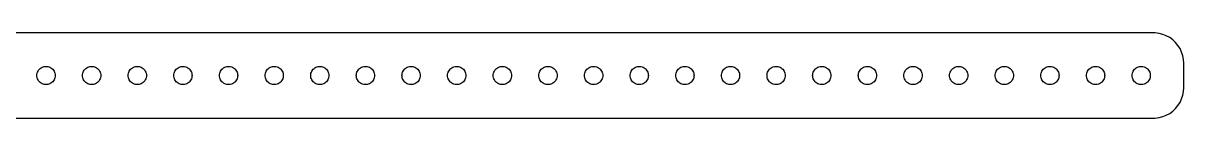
# Model space of a CAD drawing. Header units: metres. Extents: x -187 to 187, y -7 to 7.
# Drawn here: x -3.8 to 187, y -7 to 7 of the extents above; entities that cross this region are included whole.
import ezdxf

# ---------------------------------------------------------------- set-up
doc = ezdxf.new("R2010")
doc.units = ezdxf.units.M

msp = doc.modelspace()

# ---------------------------------------------------------------- linework, layer by layer
for p, q in [((182.314, 6.99013), (-182.314, 6.99013)), ((182.937, 6.91142), (182.314, 6.99013)), ((183.545, 6.75528), (182.937, 6.91142)), ((184.129, 6.52412), (183.545, 6.75528)), ((184.679, 6.22163), (184.129, 6.52412)), ((185.187, 5.85255), (184.679, 6.22163)), ((185.645, 5.42273), (185.187, 5.85255)), ((186.045, 4.93892), (185.645, 5.42273)), ((186.382, 4.40877), (186.045, 4.93892)), ((186.649, 3.84062), (186.382, 4.40877)), ((186.843, 3.24344), (186.649, 3.84062)), ((186.961, 2.62666), (186.843, 3.24344)), ((187, 2), (186.961, 2.62666)), ((187, -2), (187, 2)), ((-1.5, 0), (-1.48816, 0.187988)), ((-1.48816, -0.187988), (-1.5, 0)), ((-1.48816, 0.187988), (-1.45287, 0.373032)), ((-1.45287, 0.373032), (-1.39465, 0.552185)), ((-1.39465, 0.552185), (-1.31445, 0.722626)), ((-1.31445, 0.722626), (-1.21352, 0.881668)), ((-1.21352, 0.881668), (-1.09344, 1.02681)), ((-1.09344, 1.02681), (-0.956131, 1.15576)), ((-0.956131, 1.15576), (-0.803726, 1.26648)), ((-0.803726, 1.26648), (-0.638657, 1.35724)), ((-0.638657, 1.35724), (-0.463516, 1.42657)), ((-0.463516, 1.42657), (-0.281067, 1.47342)), ((-0.281067, 1.47342), (-0.094177, 1.49704)), ((-0.094177, 1.49704), (0.094177, 1.49704)), ((0.094177, 1.49704), (0.281067, 1.47342)), ((0.281067, 1.47342), (0.463516, 1.42657)), ((0.463516, 1.42657), (0.638657, 1.35724)), ((0.638657, 1.35724), (0.803726, 1.26648)), ((0.803726, 1.26648), (0.956131, 1.15576)), ((0.956131, 1.15576), (1.09344, 1.02681)), ((1.09344, 1.02681), (1.21352, 0.881668)), ((1.21352, 0.881668), (1.31445, 0.722626)), ((1.31445, 0.722626), (1.39465, 0.552185)), ((1.39465, 0.552185), (1.45287, 0.373032)), ((1.45287, 0.373032), (1.48816, 0.187988)), ((1.48816, 0.187988), (1.5, 0)), ((1.5, 0), (1.48816, -0.187988)), ((6, 0), (6.01183, 0.187988)), ((6.01183, -0.187988), (6, 0)), ((6.01183, 0.187988), (6.04712, 0.373032)), ((6.04712, 0.373032), (6.10533, 0.552185)), ((6.10533, 0.552185), (6.18553, 0.722626)), ((6.18553, 0.722626), (6.28647, 0.881668)), ((6.28647, 0.881668), (6.40654, 1.02681)), ((6.40654, 1.02681), (6.54385, 1.15576)), ((6.54385, 1.15576), (6.69626, 1.26648)), ((6.69626, 1.26648), (6.86133, 1.35724)), ((6.86133, 1.35724), (7.03647, 1.42657)), ((7.03647, 1.42657), (7.21892, 1.47342)), ((7.21892, 1.47342), (7.40581, 1.49704)), ((7.40581, 1.49704), (7.59418, 1.49704)), ((7.59418, 1.49704), (7.78107, 1.47342)), ((7.78107, 1.47342), (7.96352, 1.42657)), ((7.96352, 1.42657), (8.13866, 1.35724)), ((8.13866, 1.35724), (8.30373, 1.26648)), ((8.30373, 1.26648), (8.45613, 1.15576)), ((8.45613, 1.15576), (8.59344, 1.02681)), ((8.59344, 1.02681), (8.71352, 0.881668)), ((8.71352, 0.881668), (8.81445, 0.722626)), ((8.81445, 0.722626), (8.89465, 0.552185)), ((8.89465, 0.552185), (8.95287, 0.373032)), ((8.95287, 0.373032), (8.98816, 0.187988)), ((8.98816, 0.187988), (9, 0)), ((9, 0), (8.98816, -0.187988)), ((13.5, 0), (13.5118, 0.187988)), ((13.5118, -0.187988), (13.5, 0)), ((13.5118, 0.187988), (13.5471, 0.373032)), ((13.5471, 0.373032), (13.6053, 0.552185)), ((13.6053, 0.552185), (13.6855, 0.722626)), ((13.6855, 0.722626), (13.7865, 0.881668)), ((13.7865, 0.881668), (13.9065, 1.02681)), ((13.9065, 1.02681), (14.0439, 1.15576)), ((14.0439, 1.15576), (14.1963, 1.26648)), ((14.1963, 1.26648), (14.3613, 1.35724)), ((14.3613, 1.35724), (14.5365, 1.42657)), ((14.5365, 1.42657), (14.7189, 1.47342)), ((14.7189, 1.47342), (14.9058, 1.49704)), ((14.9058, 1.49704), (15.0942, 1.49704)), ((15.0942, 1.49704), (15.2811, 1.47342)), ((15.2811, 1.47342), (15.4635, 1.42657)), ((15.4635, 1.42657), (15.6387, 1.35724)), ((15.6387, 1.35724), (15.8037, 1.26648)), ((15.8037, 1.26648), (15.9561, 1.15576)), ((15.9561, 1.15576), (16.0934, 1.02681)), ((16.0934, 1.02681), (16.2135, 0.881668)), ((16.2135, 0.881668), (16.3145, 0.722626)), ((16.3145, 0.722626), (16.3947, 0.552185)), ((16.3947, 0.552185), (16.4529, 0.373032)), ((16.4529, 0.373032), (16.4882, 0.187988)), ((16.4882, 0.187988), (16.5, 0)), ((16.5, 0), (16.4882, -0.187988)), ((21, 0), (21.0118, 0.187988)), ((21.0118, -0.187988), (21, 0)), ((21.0118, 0.187988), (21.0471, 0.373032)), ((21.0471, 0.373032), (21.1053, 0.552185)), ((21.1053, 0.552185), (21.1855, 0.722626)), ((21.1855, 0.722626), (21.2865, 0.881668)), ((21.2865, 0.881668), (21.4065, 1.02681)), ((21.4065, 1.02681), (21.5439, 1.15576)), ((21.5439, 1.15576), (21.6963, 1.26648)), ((21.6963, 1.26648), (21.8613, 1.35724)), ((21.8613, 1.35724), (22.0365, 1.42657)), ((22.0365, 1.42657), (22.2189, 1.47342)), ((22.2189, 1.47342), (22.4058, 1.49704)), ((22.4058, 1.49704), (22.5942, 1.49704)), ((22.5942, 1.49704), (22.7811, 1.47342)), ((22.7811, 1.47342), (22.9635, 1.42657)), ((22.9635, 1.42657), (23.1387, 1.35724)), ((23.1387, 1.35724), (23.3037, 1.26648)), ((23.3037, 1.26648), (23.4561, 1.15576)), ((23.4561, 1.15576), (23.5934, 1.02681)), ((23.5934, 1.02681), (23.7135, 0.881668)), ((23.7135, 0.881668), (23.8145, 0.722626)), ((23.8145, 0.722626), (23.8947, 0.552185)), ((23.8947, 0.552185), (23.9529, 0.373032)), ((23.9529, 0.373032), (23.9882, 0.187988)), ((23.9882, 0.187988), (24, 0)), ((24, 0), (23.9882, -0.187988)), ((28.5, 0), (28.5118, 0.187988)), ((28.5118, -0.187988), (28.5, 0)), ((28.5118, 0.187988), (28.5471, 0.373032)), ((28.5471, 0.373032), (28.6053, 0.552185)), ((28.6053, 0.552185), (28.6855, 0.722626)), ((28.6855, 0.722626), (28.7865, 0.881668)), ((28.7865, 0.881668), (28.9065, 1.02681)), ((28.9065, 1.02681), (29.0439, 1.15576)), ((29.0439, 1.15576), (29.1963, 1.26648)), ((29.1963, 1.26648), (29.3613, 1.35724)), ((29.3613, 1.35724), (29.5365, 1.42657)), ((29.5365, 1.42657), (29.7189, 1.47342)), ((29.7189, 1.47342), (29.9058, 1.49704)), ((29.9058, 1.49704), (30.0942, 1.49704)), ((30.0942, 1.49704), (30.2811, 1.47342)), ((30.2811, 1.47342), (30.4635, 1.42657)), ((30.4635, 1.42657), (30.6387, 1.35724)), ((30.6387, 1.35724), (30.8037, 1.26648)), ((30.8037, 1.26648), (30.9561, 1.15576)), ((30.9561, 1.15576), (31.0934, 1.02681)), ((31.0934, 1.02681), (31.2135, 0.881668)), ((31.2135, 0.881668), (31.3145, 0.722626)), ((31.3145, 0.722626), (31.3947, 0.552185)), ((31.3947, 0.552185), (31.4529, 0.373032)), ((31.4529, 0.373032), (31.4882, 0.187988)), ((31.4882, 0.187988), (31.5, 0)), ((31.5, 0), (31.4882, -0.187988)), ((36, 0), (36.0118, 0.187988)), ((36.0118, -0.187988), (36, 0)), ((36.0118, 0.187988), (36.0471, 0.373032)), ((36.0471, 0.373032), (36.1053, 0.552185)), ((36.1053, 0.552185), (36.1855, 0.722626)), ((36.1855, 0.722626), (36.2865, 0.881668)), ((36.2865, 0.881668), (36.4065, 1.02681)), ((36.4065, 1.02681), (36.5439, 1.15576)), ((36.5439, 1.15576), (36.6963, 1.26648)), ((36.6963, 1.26648), (36.8613, 1.35724)), ((36.8613, 1.35724), (37.0365, 1.42657)), ((37.0365, 1.42657), (37.2189, 1.47342)), ((37.2189, 1.47342), (37.4058, 1.49704)), ((37.4058, 1.49704), (37.5942, 1.49704)), ((37.5942, 1.49704), (37.7811, 1.47342)), ((37.7811, 1.47342), (37.9635, 1.42657)), ((37.9635, 1.42657), (38.1387, 1.35724)), ((38.1387, 1.35724), (38.3037, 1.26648)), ((38.3037, 1.26648), (38.4561, 1.15576)), ((38.4561, 1.15576), (38.5934, 1.02681)), ((38.5934, 1.02681), (38.7135, 0.881668)), ((38.7135, 0.881668), (38.8145, 0.722626)), ((38.8145, 0.722626), (38.8947, 0.552185)), ((38.8947, 0.552185), (38.9529, 0.373032)), ((38.9529, 0.373032), (38.9882, 0.187988)), ((38.9882, 0.187988), (39, 0)), ((39, 0), (38.9882, -0.187988)), ((43.5, 0), (43.5118, 0.187988)), ((43.5118, -0.187988), (43.5, 0)), ((43.5118, 0.187988), (43.5471, 0.373032)), ((43.5471, 0.373032), (43.6053, 0.552185)), ((43.6053, 0.552185), (43.6855, 0.722626)), ((43.6855, 0.722626), (43.7865, 0.881668)), ((43.7865, 0.881668), (43.9065, 1.02681)), ((43.9065, 1.02681), (44.0439, 1.15576)), ((44.0439, 1.15576), (44.1963, 1.26648)), ((44.1963, 1.26648), (44.3613, 1.35724)), ((44.3613, 1.35724), (44.5365, 1.42657)), ((44.5365, 1.42657), (44.7189, 1.47342)), ((44.7189, 1.47342), (44.9058, 1.49704)), ((44.9058, 1.49704), (45.0942, 1.49704)), ((45.0942, 1.49704), (45.2811, 1.47342)), ((45.2811, 1.47342), (45.4635, 1.42657)), ((45.4635, 1.42657), (45.6387, 1.35724)), ((45.6387, 1.35724), (45.8037, 1.26648)), ((45.8037, 1.26648), (45.9561, 1.15576)), ((45.9561, 1.15576), (46.0934, 1.02681)), ((46.0934, 1.02681), (46.2135, 0.881668)), ((46.2135, 0.881668), (46.3145, 0.722626)), ((46.3145, 0.722626), (46.3947, 0.552185)), ((46.3947, 0.552185), (46.4529, 0.373032)), ((46.4529, 0.373032), (46.4882, 0.187988)), ((46.4882, 0.187988), (46.5, 0)), ((46.5, 0), (46.4882, -0.187988)), ((51, 0), (51.0118, 0.187988)), ((51.0118, -0.187988), (51, 0)), ((51.0118, 0.187988), (51.0471, 0.373032)), ((51.0471, 0.373032), (51.1053, 0.552185)), ((51.1053, 0.552185), (51.1855, 0.722626)), ((51.1855, 0.722626), (51.2865, 0.881668)), ((51.2865, 0.881668), (51.4065, 1.02681)), ((51.4065, 1.02681), (51.5439, 1.15576)), ((51.5439, 1.15576), (51.6963, 1.26648)), ((51.6963, 1.26648), (51.8613, 1.35724)), ((51.8613, 1.35724), (52.0365, 1.42657)), ((52.0365, 1.42657), (52.2189, 1.47342)), ((52.2189, 1.47342), (52.4058, 1.49704)), ((52.4058, 1.49704), (52.5942, 1.49704)), ((52.5942, 1.49704), (52.7811, 1.47342)), ((52.7811, 1.47342), (52.9635, 1.42657)), ((52.9635, 1.42657), (53.1387, 1.35724)), ((53.1387, 1.35724), (53.3037, 1.26648)), ((53.3037, 1.26648), (53.4561, 1.15576)), ((53.4561, 1.15576), (53.5934, 1.02681)), ((53.5934, 1.02681), (53.7135, 0.881668)), ((53.7135, 0.881668), (53.8145, 0.722626)), ((53.8145, 0.722626), (53.8947, 0.552185)), ((53.8947, 0.552185), (53.9529, 0.373032)), ((53.9529, 0.373032), (53.9882, 0.187988)), ((53.9882, 0.187988), (54, 0)), ((54, 0), (53.9882, -0.187988)), ((58.5, 0), (58.5118, 0.187988)), ((58.5118, -0.187988), (58.5, 0)), ((58.5118, 0.187988), (58.5471, 0.373032)), ((58.5471, 0.373032), (58.6053, 0.552185)), ((58.6053, 0.552185), (58.6855, 0.722626)), ((58.6855, 0.722626), (58.7865, 0.881668)), ((58.7865, 0.881668), (58.9065, 1.02681)), ((58.9065, 1.02681), (59.0439, 1.15576)), ((59.0439, 1.15576), (59.1963, 1.26648)), ((59.1963, 1.26648), (59.3613, 1.35724)), ((59.3613, 1.35724), (59.5365, 1.42657)), ((59.5365, 1.42657), (59.7189, 1.47342)), ((59.7189, 1.47342), (59.9058, 1.49704)), ((59.9058, 1.49704), (60.0942, 1.49704)), ((60.0942, 1.49704), (60.2811, 1.47342)), ((60.2811, 1.47342), (60.4635, 1.42657)), ((60.4635, 1.42657), (60.6387, 1.35724)), ((60.6387, 1.35724), (60.8037, 1.26648)), ((60.8037, 1.26648), (60.9561, 1.15576)), ((60.9561, 1.15576), (61.0934, 1.02681)), ((61.0934, 1.02681), (61.2135, 0.881668)), ((61.2135, 0.881668), (61.3145, 0.722626)), ((61.3145, 0.722626), (61.3947, 0.552185)), ((61.3947, 0.552185), (61.4529, 0.373032)), ((61.4529, 0.373032), (61.4882, 0.187988)), ((61.4882, 0.187988), (61.5, 0)), ((61.5, 0), (61.4882, -0.187988)), ((66, 0), (66.0118, 0.187988)), ((66.0118, -0.187988), (66, 0)), ((66.0118, 0.187988), (66.0471, 0.373032)), ((66.0471, 0.373032), (66.1053, 0.552185)), ((66.1053, 0.552185), (66.1855, 0.722626)), ((66.1855, 0.722626), (66.2865, 0.881668)), ((66.2865, 0.881668), (66.4065, 1.02681)), ((66.4065, 1.02681), (66.5439, 1.15576)), ((66.5439, 1.15576), (66.6963, 1.26648)), ((66.6963, 1.26648), (66.8613, 1.35724)), ((66.8613, 1.35724), (67.0365, 1.42657)), ((67.0365, 1.42657), (67.2189, 1.47342)), ((67.2189, 1.47342), (67.4058, 1.49704)), ((67.4058, 1.49704), (67.5942, 1.49704)), ((67.5942, 1.49704), (67.7811, 1.47342)), ((67.7811, 1.47342), (67.9635, 1.42657)), ((67.9635, 1.42657), (68.1387, 1.35724)), ((68.1387, 1.35724), (68.3037, 1.26648)), ((68.3037, 1.26648), (68.4561, 1.15576)), ((68.4561, 1.15576), (68.5934, 1.02681)), ((68.5934, 1.02681), (68.7135, 0.881668)), ((68.7135, 0.881668), (68.8145, 0.722626)), ((68.8145, 0.722626), (68.8947, 0.552185)), ((68.8947, 0.552185), (68.9529, 0.373032)), ((68.9529, 0.373032), (68.9882, 0.187988)), ((68.9882, 0.187988), (69, 0)), ((69, 0), (68.9882, -0.187988)), ((73.5, 0), (73.5118, 0.187988)), ((73.5118, -0.187988), (73.5, 0)), ((73.5118, 0.187988), (73.5471, 0.373032)), ((73.5471, 0.373032), (73.6053, 0.552185)), ((73.6053, 0.552185), (73.6855, 0.722626)), ((73.6855, 0.722626), (73.7865, 0.881668)), ((73.7865, 0.881668), (73.9065, 1.02681)), ((73.9065, 1.02681), (74.0439, 1.15576)), ((74.0439, 1.15576), (74.1963, 1.26648)), ((74.1963, 1.26648), (74.3613, 1.35724)), ((74.3613, 1.35724), (74.5365, 1.42657)), ((74.5365, 1.42657), (74.7189, 1.47342)), ((74.7189, 1.47342), (74.9058, 1.49704)), ((74.9058, 1.49704), (75.0942, 1.49704)), ((75.0942, 1.49704), (75.2811, 1.47342)), ((75.2811, 1.47342), (75.4635, 1.42657)), ((75.4635, 1.42657), (75.6387, 1.35724)), ((75.6387, 1.35724), (75.8037, 1.26648)), ((75.8037, 1.26648), (75.9561, 1.15576)), ((75.9561, 1.15576), (76.0934, 1.02681)), ((76.0934, 1.02681), (76.2135, 0.881668)), ((76.2135, 0.881668), (76.3145, 0.722626)), ((76.3145, 0.722626), (76.3947, 0.552185)), ((76.3947, 0.552185), (76.4529, 0.373032)), ((76.4529, 0.373032), (76.4882, 0.187988)), ((76.4882, 0.187988), (76.5, 0)), ((76.5, 0), (76.4882, -0.187988)), ((81, 0), (81.0118, 0.187988)), ((81.0118, -0.187988), (81, 0)), ((81.0118, 0.187988), (81.0471, 0.373032)), ((81.0471, 0.373032), (81.1053, 0.552185)), ((81.1053, 0.552185), (81.1855, 0.722626)), ((81.1855, 0.722626), (81.2865, 0.881668)), ((81.2865, 0.881668), (81.4065, 1.02681)), ((81.4065, 1.02681), (81.5439, 1.15576)), ((81.5439, 1.15576), (81.6963, 1.26648)), ((81.6963, 1.26648), (81.8613, 1.35724)), ((81.8613, 1.35724), (82.0365, 1.42657)), ((82.0365, 1.42657), (82.2189, 1.47342)), ((82.2189, 1.47342), (82.4058, 1.49704)), ((82.4058, 1.49704), (82.5942, 1.49704)), ((82.5942, 1.49704), (82.7811, 1.47342)), ((82.7811, 1.47342), (82.9635, 1.42657)), ((82.9635, 1.42657), (83.1387, 1.35724)), ((83.1387, 1.35724), (83.3037, 1.26648)), ((83.3037, 1.26648), (83.4561, 1.15576)), ((83.4561, 1.15576), (83.5934, 1.02681)), ((83.5934, 1.02681), (83.7135, 0.881668)), ((83.7135, 0.881668), (83.8145, 0.722626)), ((83.8145, 0.722626), (83.8947, 0.552185)), ((83.8947, 0.552185), (83.9529, 0.373032)), ((83.9529, 0.373032), (83.9882, 0.187988)), ((83.9882, 0.187988), (84, 0)), ((84, 0), (83.9882, -0.187988)), ((88.5, 0), (88.5118, 0.187988)), ((88.5118, -0.187988), (88.5, 0)), ((88.5118, 0.187988), (88.5471, 0.373032)), ((88.5471, 0.373032), (88.6053, 0.552185)), ((88.6053, 0.552185), (88.6855, 0.722626)), ((88.6855, 0.722626), (88.7865, 0.881668)), ((88.7865, 0.881668), (88.9065, 1.02681)), ((88.9065, 1.02681), (89.0439, 1.15576)), ((89.0439, 1.15576), (89.1963, 1.26648)), ((89.1963, 1.26648), (89.3613, 1.35724)), ((89.3613, 1.35724), (89.5365, 1.42657)), ((89.5365, 1.42657), (89.7189, 1.47342)), ((89.7189, 1.47342), (89.9058, 1.49704)), ((89.9058, 1.49704), (90.0942, 1.49704)), ((90.0942, 1.49704), (90.2811, 1.47342)), ((90.2811, 1.47342), (90.4635, 1.42657)), ((90.4635, 1.42657), (90.6387, 1.35724)), ((90.6387, 1.35724), (90.8037, 1.26648)), ((90.8037, 1.26648), (90.9561, 1.15576)), ((90.9561, 1.15576), (91.0934, 1.02681)), ((91.0934, 1.02681), (91.2135, 0.881668)), ((91.2135, 0.881668), (91.3145, 0.722626)), ((91.3145, 0.722626), (91.3947, 0.552185)), ((91.3947, 0.552185), (91.4529, 0.373032)), ((91.4529, 0.373032), (91.4882, 0.187988)), ((91.4882, 0.187988), (91.5, 0)), ((91.5, 0), (91.4882, -0.187988)), ((96, 0), (96.0118, 0.187988)), ((96.0118, -0.187988), (96, 0)), ((96.0118, 0.187988), (96.0471, 0.373032)), ((96.0471, 0.373032), (96.1053, 0.552185)), ((96.1053, 0.552185), (96.1855, 0.722626)), ((96.1855, 0.722626), (96.2865, 0.881668)), ((96.2865, 0.881668), (96.4065, 1.02681)), ((96.4065, 1.02681), (96.5439, 1.15576)), ((96.5439, 1.15576), (96.6963, 1.26648)), ((96.6963, 1.26648), (96.8613, 1.35724)), ((96.8613, 1.35724), (97.0365, 1.42657)), ((97.0365, 1.42657), (97.2189, 1.47342)), ((97.2189, 1.47342), (97.4058, 1.49704)), ((97.4058, 1.49704), (97.5942, 1.49704)), ((97.5942, 1.49704), (97.7811, 1.47342)), ((97.7811, 1.47342), (97.9635, 1.42657)), ((97.9635, 1.42657), (98.1387, 1.35724)), ((98.1387, 1.35724), (98.3037, 1.26648)), ((98.3037, 1.26648), (98.4561, 1.15576)), ((98.4561, 1.15576), (98.5934, 1.02681)), ((98.5934, 1.02681), (98.7135, 0.881668)), ((98.7135, 0.881668), (98.8145, 0.722626)), ((98.8145, 0.722626), (98.8947, 0.552185)), ((98.8947, 0.552185), (98.9529, 0.373032)), ((98.9529, 0.373032), (98.9882, 0.187988)), ((98.9882, 0.187988), (99, 0)), ((99, 0), (98.9882, -0.187988)), ((103.5, 0), (103.512, 0.187988)), ((103.512, -0.187988), (103.5, 0)), ((103.512, 0.187988), (103.547, 0.373032)), ((103.547, 0.373032), (103.605, 0.552185)), ((103.605, 0.552185), (103.686, 0.722626)), ((103.686, 0.722626), (103.786, 0.881668)), ((103.786, 0.881668), (103.907, 1.02681)), ((103.907, 1.02681), (104.044, 1.15576)), ((104.044, 1.15576), (104.196, 1.26648)), ((104.196, 1.26648), (104.361, 1.35724)), ((104.361, 1.35724), (104.536, 1.42657)), ((104.536, 1.42657), (104.719, 1.47342)), ((104.719, 1.47342), (104.906, 1.49704)), ((104.906, 1.49704), (105.094, 1.49704)), ((105.094, 1.49704), (105.281, 1.47342)), ((105.281, 1.47342), (105.464, 1.42657)), ((105.464, 1.42657), (105.639, 1.35724)), ((105.639, 1.35724), (105.804, 1.26648)), ((105.804, 1.26648), (105.956, 1.15576)), ((105.956, 1.15576), (106.093, 1.02681)), ((106.093, 1.02681), (106.214, 0.881668)), ((106.214, 0.881668), (106.314, 0.722626)), ((106.314, 0.722626), (106.395, 0.552185)), ((106.395, 0.552185), (106.453, 0.373032)), ((106.453, 0.373032), (106.488, 0.187988)), ((106.488, 0.187988), (106.5, 0)), ((106.5, 0), (106.488, -0.187988)), ((111, 0), (111.012, 0.187988)), ((111.012, -0.187988), (111, 0)), ((111.012, 0.187988), (111.047, 0.373032)), ((111.047, 0.373032), (111.105, 0.552185)), ((111.105, 0.552185), (111.186, 0.722626)), ((111.186, 0.722626), (111.286, 0.881668)), ((111.286, 0.881668), (111.407, 1.02681)), ((111.407, 1.02681), (111.544, 1.15576)), ((111.544, 1.15576), (111.696, 1.26648)), ((111.696, 1.26648), (111.861, 1.35724)), ((111.861, 1.35724), (112.036, 1.42657)), ((112.036, 1.42657), (112.219, 1.47342)), ((112.219, 1.47342), (112.406, 1.49704)), ((112.406, 1.49704), (112.594, 1.49704)), ((112.594, 1.49704), (112.781, 1.47342)), ((112.781, 1.47342), (112.964, 1.42657)), ((112.964, 1.42657), (113.139, 1.35724)), ((113.139, 1.35724), (113.304, 1.26648)), ((113.304, 1.26648), (113.456, 1.15576)), ((113.456, 1.15576), (113.593, 1.02681)), ((113.593, 1.02681), (113.714, 0.881668)), ((113.714, 0.881668), (113.814, 0.722626)), ((113.814, 0.722626), (113.895, 0.552185)), ((113.895, 0.552185), (113.953, 0.373032)), ((113.953, 0.373032), (113.988, 0.187988)), ((113.988, 0.187988), (114, 0)), ((114, 0), (113.988, -0.187988)), ((118.5, 0), (118.512, 0.187988)), ((118.512, -0.187988), (118.5, 0)), ((118.512, 0.187988), (118.547, 0.373032)), ((118.547, 0.373032), (118.605, 0.552185)), ((118.605, 0.552185), (118.686, 0.722626)), ((118.686, 0.722626), (118.786, 0.881668)), ((118.786, 0.881668), (118.907, 1.02681)), ((118.907, 1.02681), (119.044, 1.15576)), ((119.044, 1.15576), (119.196, 1.26648)), ((119.196, 1.26648), (119.361, 1.35724)), ((119.361, 1.35724), (119.536, 1.42657)), ((119.536, 1.42657), (119.719, 1.47342)), ((119.719, 1.47342), (119.906, 1.49704)), ((119.906, 1.49704), (120.094, 1.49704)), ((120.094, 1.49704), (120.281, 1.47342)), ((120.281, 1.47342), (120.464, 1.42657)), ((120.464, 1.42657), (120.639, 1.35724)), ((120.639, 1.35724), (120.804, 1.26648)), ((120.804, 1.26648), (120.956, 1.15576)), ((120.956, 1.15576), (121.093, 1.02681)), ((121.093, 1.02681), (121.214, 0.881668)), ((121.214, 0.881668), (121.314, 0.722626)), ((121.314, 0.722626), (121.395, 0.552185)), ((121.395, 0.552185), (121.453, 0.373032)), ((121.453, 0.373032), (121.488, 0.187988)), ((121.488, 0.187988), (121.5, 0)), ((121.5, 0), (121.488, -0.187988)), ((126, 0), (126.012, 0.187988)), ((126.012, -0.187988), (126, 0)), ((126.012, 0.187988), (126.047, 0.373032)), ((126.047, 0.373032), (126.105, 0.552185)), ((126.105, 0.552185), (126.186, 0.722626)), ((126.186, 0.722626), (126.286, 0.881668)), ((126.286, 0.881668), (126.407, 1.02681)), ((126.407, 1.02681), (126.544, 1.15576)), ((126.544, 1.15576), (126.696, 1.26648)), ((126.696, 1.26648), (126.861, 1.35724)), ((126.861, 1.35724), (127.036, 1.42657)), ((127.036, 1.42657), (127.219, 1.47342)), ((127.219, 1.47342), (127.406, 1.49704)), ((127.406, 1.49704), (127.594, 1.49704)), ((127.594, 1.49704), (127.781, 1.47342)), ((127.781, 1.47342), (127.964, 1.42657)), ((127.964, 1.42657), (128.139, 1.35724)), ((128.139, 1.35724), (128.304, 1.26648)), ((128.304, 1.26648), (128.456, 1.15576)), ((128.456, 1.15576), (128.593, 1.02681)), ((128.593, 1.02681), (128.714, 0.881668)), ((128.714, 0.881668), (128.814, 0.722626)), ((128.814, 0.722626), (128.895, 0.552185)), ((128.895, 0.552185), (128.953, 0.373032)), ((128.953, 0.373032), (128.988, 0.187988)), ((128.988, 0.187988), (129, 0)), ((129, 0), (128.988, -0.187988)), ((133.5, 0), (133.512, 0.187988)), ((133.512, -0.187988), (133.5, 0)), ((133.512, 0.187988), (133.547, 0.373032)), ((133.547, 0.373032), (133.605, 0.552185)), ((133.605, 0.552185), (133.686, 0.722626)), ((133.686, 0.722626), (133.786, 0.881668)), ((133.786, 0.881668), (133.907, 1.02681)), ((133.907, 1.02681), (134.044, 1.15576)), ((134.044, 1.15576), (134.196, 1.26648)), ((134.196, 1.26648), (134.361, 1.35724)), ((134.361, 1.35724), (134.536, 1.42657)), ((134.536, 1.42657), (134.719, 1.47342)), ((134.719, 1.47342), (134.906, 1.49704)), ((134.906, 1.49704), (135.094, 1.49704)), ((135.094, 1.49704), (135.281, 1.47342)), ((135.281, 1.47342), (135.464, 1.42657)), ((135.464, 1.42657), (135.639, 1.35724)), ((135.639, 1.35724), (135.804, 1.26648)), ((135.804, 1.26648), (135.956, 1.15576)), ((135.956, 1.15576), (136.093, 1.02681)), ((136.093, 1.02681), (136.214, 0.881668)), ((136.214, 0.881668), (136.314, 0.722626)), ((136.314, 0.722626), (136.395, 0.552185)), ((136.395, 0.552185), (136.453, 0.373032)), ((136.453, 0.373032), (136.488, 0.187988)), ((136.488, 0.187988), (136.5, 0)), ((136.5, 0), (136.488, -0.187988)), ((141, 0), (141.012, 0.187988)), ((141.012, -0.187988), (141, 0)), ((141.012, 0.187988), (141.047, 0.373032)), ((141.047, 0.373032), (141.105, 0.552185)), ((141.105, 0.552185), (141.186, 0.722626)), ((141.186, 0.722626), (141.286, 0.881668)), ((141.286, 0.881668), (141.407, 1.02681)), ((141.407, 1.02681), (141.544, 1.15576)), ((141.544, 1.15576), (141.696, 1.26648)), ((141.696, 1.26648), (141.861, 1.35724)), ((141.861, 1.35724), (142.036, 1.42657)), ((142.036, 1.42657), (142.219, 1.47342)), ((142.219, 1.47342), (142.406, 1.49704)), ((142.406, 1.49704), (142.594, 1.49704)), ((142.594, 1.49704), (142.781, 1.47342)), ((142.781, 1.47342), (142.964, 1.42657)), ((142.964, 1.42657), (143.139, 1.35724)), ((143.139, 1.35724), (143.304, 1.26648)), ((143.304, 1.26648), (143.456, 1.15576)), ((143.456, 1.15576), (143.593, 1.02681)), ((143.593, 1.02681), (143.714, 0.881668)), ((143.714, 0.881668), (143.814, 0.722626)), ((143.814, 0.722626), (143.895, 0.552185)), ((143.895, 0.552185), (143.953, 0.373032)), ((143.953, 0.373032), (143.988, 0.187988)), ((143.988, 0.187988), (144, 0)), ((144, 0), (143.988, -0.187988)), ((148.5, 0), (148.512, 0.187988)), ((148.512, -0.187988), (148.5, 0)), ((148.512, 0.187988), (148.547, 0.373032)), ((148.547, 0.373032), (148.605, 0.552185)), ((148.605, 0.552185), (148.686, 0.722626)), ((148.686, 0.722626), (148.786, 0.881668)), ((148.786, 0.881668), (148.907, 1.02681)), ((148.907, 1.02681), (149.044, 1.15576)), ((149.044, 1.15576), (149.196, 1.26648)), ((149.196, 1.26648), (149.361, 1.35724)), ((149.361, 1.35724), (149.536, 1.42657)), ((149.536, 1.42657), (149.719, 1.47342)), ((149.719, 1.47342), (149.906, 1.49704)), ((149.906, 1.49704), (150.094, 1.49704)), ((150.094, 1.49704), (150.281, 1.47342)), ((150.281, 1.47342), (150.464, 1.42657)), ((150.464, 1.42657), (150.639, 1.35724)), ((150.639, 1.35724), (150.804, 1.26648)), ((150.804, 1.26648), (150.956, 1.15576)), ((150.956, 1.15576), (151.093, 1.02681)), ((151.093, 1.02681), (151.214, 0.881668)), ((151.214, 0.881668), (151.314, 0.722626)), ((151.314, 0.722626), (151.395, 0.552185)), ((151.395, 0.552185), (151.453, 0.373032)), ((151.453, 0.373032), (151.488, 0.187988)), ((151.488, 0.187988), (151.5, 0)), ((151.5, 0), (151.488, -0.187988)), ((156, 0), (156.012, 0.187988)), ((156.012, -0.187988), (156, 0)), ((156.012, 0.187988), (156.047, 0.373032)), ((156.047, 0.373032), (156.105, 0.552185)), ((156.105, 0.552185), (156.186, 0.722626)), ((156.186, 0.722626), (156.286, 0.881668)), ((156.286, 0.881668), (156.407, 1.02681)), ((156.407, 1.02681), (156.544, 1.15576)), ((156.544, 1.15576), (156.696, 1.26648)), ((156.696, 1.26648), (156.861, 1.35724)), ((156.861, 1.35724), (157.036, 1.42657)), ((157.036, 1.42657), (157.219, 1.47342)), ((157.219, 1.47342), (157.406, 1.49704)), ((157.406, 1.49704), (157.594, 1.49704)), ((157.594, 1.49704), (157.781, 1.47342)), ((157.781, 1.47342), (157.964, 1.42657)), ((157.964, 1.42657), (158.139, 1.35724)), ((158.139, 1.35724), (158.304, 1.26648)), ((158.304, 1.26648), (158.456, 1.15576)), ((158.456, 1.15576), (158.593, 1.02681)), ((158.593, 1.02681), (158.714, 0.881668)), ((158.714, 0.881668), (158.814, 0.722626)), ((158.814, 0.722626), (158.895, 0.552185)), ((158.895, 0.552185), (158.953, 0.373032)), ((158.953, 0.373032), (158.988, 0.187988)), ((158.988, 0.187988), (159, 0)), ((159, 0), (158.988, -0.187988)), ((163.5, 0), (163.512, 0.187988)), ((163.512, -0.187988), (163.5, 0)), ((163.512, 0.187988), (163.547, 0.373032)), ((163.547, 0.373032), (163.605, 0.552185)), ((163.605, 0.552185), (163.686, 0.722626)), ((163.686, 0.722626), (163.786, 0.881668)), ((163.786, 0.881668), (163.907, 1.02681)), ((163.907, 1.02681), (164.044, 1.15576)), ((164.044, 1.15576), (164.196, 1.26648)), ((164.196, 1.26648), (164.361, 1.35724)), ((164.361, 1.35724), (164.536, 1.42657)), ((164.536, 1.42657), (164.719, 1.47342)), ((164.719, 1.47342), (164.906, 1.49704)), ((164.906, 1.49704), (165.094, 1.49704)), ((165.094, 1.49704), (165.281, 1.47342)), ((165.281, 1.47342), (165.464, 1.42657)), ((165.464, 1.42657), (165.639, 1.35724)), ((165.639, 1.35724), (165.804, 1.26648)), ((165.804, 1.26648), (165.956, 1.15576)), ((165.956, 1.15576), (166.093, 1.02681)), ((166.093, 1.02681), (166.214, 0.881668)), ((166.214, 0.881668), (166.314, 0.722626)), ((166.314, 0.722626), (166.395, 0.552185)), ((166.395, 0.552185), (166.453, 0.373032)), ((166.453, 0.373032), (166.488, 0.187988)), ((166.488, 0.187988), (166.5, 0)), ((166.5, 0), (166.488, -0.187988)), ((171, 0), (171.012, 0.187988)), ((171.012, -0.187988), (171, 0)), ((171.012, 0.187988), (171.047, 0.373032)), ((171.047, 0.373032), (171.105, 0.552185)), ((171.105, 0.552185), (171.186, 0.722626)), ((171.186, 0.722626), (171.286, 0.881668)), ((171.286, 0.881668), (171.407, 1.02681)), ((171.407, 1.02681), (171.544, 1.15576)), ((171.544, 1.15576), (171.696, 1.26648)), ((171.696, 1.26648), (171.861, 1.35724)), ((171.861, 1.35724), (172.036, 1.42657)), ((172.036, 1.42657), (172.219, 1.47342)), ((172.219, 1.47342), (172.406, 1.49704)), ((172.406, 1.49704), (172.594, 1.49704)), ((172.594, 1.49704), (172.781, 1.47342)), ((172.781, 1.47342), (172.964, 1.42657)), ((172.964, 1.42657), (173.139, 1.35724)), ((173.139, 1.35724), (173.304, 1.26648)), ((173.304, 1.26648), (173.456, 1.15576)), ((173.456, 1.15576), (173.593, 1.02681)), ((173.593, 1.02681), (173.714, 0.881668)), ((173.714, 0.881668), (173.814, 0.722626)), ((173.814, 0.722626), (173.895, 0.552185)), ((173.895, 0.552185), (173.953, 0.373032)), ((173.953, 0.373032), (173.988, 0.187988)), ((173.988, 0.187988), (174, 0)), ((174, 0), (173.988, -0.187988)), ((178.5, 0), (178.512, 0.187988)), ((178.512, -0.187988), (178.5, 0)), ((178.512, 0.187988), (178.547, 0.373032)), ((178.547, 0.373032), (178.605, 0.552185)), ((178.605, 0.552185), (178.686, 0.722626)), ((178.686, 0.722626), (178.786, 0.881668)), ((178.786, 0.881668), (178.907, 1.02681)), ((178.907, 1.02681), (179.044, 1.15576)), ((179.044, 1.15576), (179.196, 1.26648)), ((179.196, 1.26648), (179.361, 1.35724)), ((179.361, 1.35724), (179.536, 1.42657)), ((179.536, 1.42657), (179.719, 1.47342)), ((179.719, 1.47342), (179.906, 1.49704)), ((179.906, 1.49704), (180.094, 1.49704)), ((180.094, 1.49704), (180.281, 1.47342)), ((180.281, 1.47342), (180.464, 1.42657)), ((180.464, 1.42657), (180.639, 1.35724)), ((180.639, 1.35724), (180.804, 1.26648)), ((180.804, 1.26648), (180.956, 1.15576)), ((180.956, 1.15576), (181.093, 1.02681)), ((181.093, 1.02681), (181.214, 0.881668)), ((181.214, 0.881668), (181.314, 0.722626)), ((181.314, 0.722626), (181.395, 0.552185)), ((181.395, 0.552185), (181.453, 0.373032)), ((181.453, 0.373032), (181.488, 0.187988)), ((181.488, 0.187988), (181.5, 0)), ((181.5, 0), (181.488, -0.187988)), ((-1.45287, -0.373032), (-1.48816, -0.187988)), ((-1.39465, -0.552185), (-1.45287, -0.373032)), ((-1.31445, -0.722626), (-1.39465, -0.552185)), ((-1.21352, -0.881668), (-1.31445, -0.722626)), ((-1.09344, -1.02681), (-1.21352, -0.881668)), ((-0.956131, -1.15576), (-1.09344, -1.02681)), ((-0.803726, -1.26648), (-0.956131, -1.15576)), ((-0.638657, -1.35724), (-0.803726, -1.26648)), ((-0.463516, -1.42657), (-0.638657, -1.35724)), ((-0.281067, -1.47342), (-0.463516, -1.42657)), ((-0.094177, -1.49704), (-0.281067, -1.47342)), ((0.094177, -1.49704), (-0.094177, -1.49704)), ((0.281067, -1.47342), (0.094177, -1.49704)), ((0.463516, -1.42657), (0.281067, -1.47342)), ((0.638657, -1.35724), (0.463516, -1.42657)), ((0.803726, -1.26648), (0.638657, -1.35724)), ((0.956131, -1.15576), (0.803726, -1.26648)), ((1.09344, -1.02681), (0.956131, -1.15576)), ((1.21352, -0.881668), (1.09344, -1.02681)), ((1.31445, -0.722626), (1.21352, -0.881668)), ((1.39465, -0.552185), (1.31445, -0.722626)), ((1.45287, -0.373032), (1.39465, -0.552185)), ((1.48816, -0.187988), (1.45287, -0.373032)), ((6.04712, -0.373032), (6.01183, -0.187988)), ((6.10533, -0.552185), (6.04712, -0.373032)), ((6.18553, -0.722626), (6.10533, -0.552185)), ((6.28647, -0.881668), (6.18553, -0.722626)), ((6.40654, -1.02681), (6.28647, -0.881668)), ((6.54385, -1.15576), (6.40654, -1.02681)), ((6.69626, -1.26648), (6.54385, -1.15576)), ((6.86133, -1.35724), (6.69626, -1.26648)), ((7.03647, -1.42657), (6.86133, -1.35724)), ((7.21892, -1.47342), (7.03647, -1.42657)), ((7.40581, -1.49704), (7.21892, -1.47342)), ((7.59418, -1.49704), (7.40581, -1.49704)), ((7.78107, -1.47342), (7.59418, -1.49704)), ((7.96352, -1.42657), (7.78107, -1.47342)), ((8.13866, -1.35724), (7.96352, -1.42657)), ((8.30373, -1.26648), (8.13866, -1.35724)), ((8.45613, -1.15576), (8.30373, -1.26648)), ((8.59344, -1.02681), (8.45613, -1.15576)), ((8.71352, -0.881668), (8.59344, -1.02681)), ((8.81445, -0.722626), (8.71352, -0.881668)), ((8.89465, -0.552185), (8.81445, -0.722626)), ((8.95287, -0.373032), (8.89465, -0.552185)), ((8.98816, -0.187988), (8.95287, -0.373032)), ((13.5471, -0.373032), (13.5118, -0.187988)), ((13.6053, -0.552185), (13.5471, -0.373032)), ((13.6855, -0.722626), (13.6053, -0.552185)), ((13.7865, -0.881668), (13.6855, -0.722626)), ((13.9065, -1.02681), (13.7865, -0.881668)), ((14.0439, -1.15576), (13.9065, -1.02681)), ((14.1963, -1.26648), (14.0439, -1.15576)), ((14.3613, -1.35724), (14.1963, -1.26648)), ((14.5365, -1.42657), (14.3613, -1.35724)), ((14.7189, -1.47342), (14.5365, -1.42657)), ((14.9058, -1.49704), (14.7189, -1.47342)), ((15.0942, -1.49704), (14.9058, -1.49704)), ((15.2811, -1.47342), (15.0942, -1.49704)), ((15.4635, -1.42657), (15.2811, -1.47342)), ((15.6387, -1.35724), (15.4635, -1.42657)), ((15.8037, -1.26648), (15.6387, -1.35724)), ((15.9561, -1.15576), (15.8037, -1.26648)), ((16.0934, -1.02681), (15.9561, -1.15576)), ((16.2135, -0.881668), (16.0934, -1.02681)), ((16.3145, -0.722626), (16.2135, -0.881668)), ((16.3947, -0.552185), (16.3145, -0.722626)), ((16.4529, -0.373032), (16.3947, -0.552185)), ((16.4882, -0.187988), (16.4529, -0.373032)), ((21.0471, -0.373032), (21.0118, -0.187988)), ((21.1053, -0.552185), (21.0471, -0.373032)), ((21.1855, -0.722626), (21.1053, -0.552185)), ((21.2865, -0.881668), (21.1855, -0.722626)), ((21.4065, -1.02681), (21.2865, -0.881668)), ((21.5439, -1.15576), (21.4065, -1.02681)), ((21.6963, -1.26648), (21.5439, -1.15576)), ((21.8613, -1.35724), (21.6963, -1.26648)), ((22.0365, -1.42657), (21.8613, -1.35724)), ((22.2189, -1.47342), (22.0365, -1.42657)), ((22.4058, -1.49704), (22.2189, -1.47342)), ((22.5942, -1.49704), (22.4058, -1.49704)), ((22.7811, -1.47342), (22.5942, -1.49704)), ((22.9635, -1.42657), (22.7811, -1.47342)), ((23.1387, -1.35724), (22.9635, -1.42657)), ((23.3037, -1.26648), (23.1387, -1.35724)), ((23.4561, -1.15576), (23.3037, -1.26648)), ((23.5934, -1.02681), (23.4561, -1.15576)), ((23.7135, -0.881668), (23.5934, -1.02681)), ((23.8145, -0.722626), (23.7135, -0.881668)), ((23.8947, -0.552185), (23.8145, -0.722626)), ((23.9529, -0.373032), (23.8947, -0.552185)), ((23.9882, -0.187988), (23.9529, -0.373032)), ((28.5471, -0.373032), (28.5118, -0.187988)), ((28.6053, -0.552185), (28.5471, -0.373032)), ((28.6855, -0.722626), (28.6053, -0.552185)), ((28.7865, -0.881668), (28.6855, -0.722626)), ((28.9065, -1.02681), (28.7865, -0.881668)), ((29.0439, -1.15576), (28.9065, -1.02681)), ((29.1963, -1.26648), (29.0439, -1.15576)), ((29.3613, -1.35724), (29.1963, -1.26648)), ((29.5365, -1.42657), (29.3613, -1.35724)), ((29.7189, -1.47342), (29.5365, -1.42657)), ((29.9058, -1.49704), (29.7189, -1.47342)), ((30.0942, -1.49704), (29.9058, -1.49704)), ((30.2811, -1.47342), (30.0942, -1.49704)), ((30.4635, -1.42657), (30.2811, -1.47342)), ((30.6387, -1.35724), (30.4635, -1.42657)), ((30.8037, -1.26648), (30.6387, -1.35724)), ((30.9561, -1.15576), (30.8037, -1.26648)), ((31.0934, -1.02681), (30.9561, -1.15576)), ((31.2135, -0.881668), (31.0934, -1.02681)), ((31.3145, -0.722626), (31.2135, -0.881668)), ((31.3947, -0.552185), (31.3145, -0.722626)), ((31.4529, -0.373032), (31.3947, -0.552185)), ((31.4882, -0.187988), (31.4529, -0.373032)), ((36.0471, -0.373032), (36.0118, -0.187988)), ((36.1053, -0.552185), (36.0471, -0.373032)), ((36.1855, -0.722626), (36.1053, -0.552185)), ((36.2865, -0.881668), (36.1855, -0.722626)), ((36.4065, -1.02681), (36.2865, -0.881668)), ((36.5439, -1.15576), (36.4065, -1.02681)), ((36.6963, -1.26648), (36.5439, -1.15576)), ((36.8613, -1.35724), (36.6963, -1.26648)), ((37.0365, -1.42657), (36.8613, -1.35724)), ((37.2189, -1.47342), (37.0365, -1.42657)), ((37.4058, -1.49704), (37.2189, -1.47342)), ((37.5942, -1.49704), (37.4058, -1.49704)), ((37.7811, -1.47342), (37.5942, -1.49704)), ((37.9635, -1.42657), (37.7811, -1.47342)), ((38.1387, -1.35724), (37.9635, -1.42657)), ((38.3037, -1.26648), (38.1387, -1.35724)), ((38.4561, -1.15576), (38.3037, -1.26648)), ((38.5934, -1.02681), (38.4561, -1.15576)), ((38.7135, -0.881668), (38.5934, -1.02681)), ((38.8145, -0.722626), (38.7135, -0.881668)), ((38.8947, -0.552185), (38.8145, -0.722626)), ((38.9529, -0.373032), (38.8947, -0.552185)), ((38.9882, -0.187988), (38.9529, -0.373032)), ((43.5471, -0.373032), (43.5118, -0.187988)), ((43.6053, -0.552185), (43.5471, -0.373032)), ((43.6855, -0.722626), (43.6053, -0.552185)), ((43.7865, -0.881668), (43.6855, -0.722626)), ((43.9065, -1.02681), (43.7865, -0.881668)), ((44.0439, -1.15576), (43.9065, -1.02681)), ((44.1963, -1.26648), (44.0439, -1.15576)), ((44.3613, -1.35724), (44.1963, -1.26648)), ((44.5365, -1.42657), (44.3613, -1.35724)), ((44.7189, -1.47342), (44.5365, -1.42657)), ((44.9058, -1.49704), (44.7189, -1.47342)), ((45.0942, -1.49704), (44.9058, -1.49704)), ((45.2811, -1.47342), (45.0942, -1.49704)), ((45.4635, -1.42657), (45.2811, -1.47342)), ((45.6387, -1.35724), (45.4635, -1.42657)), ((45.8037, -1.26648), (45.6387, -1.35724)), ((45.9561, -1.15576), (45.8037, -1.26648)), ((46.0934, -1.02681), (45.9561, -1.15576)), ((46.2135, -0.881668), (46.0934, -1.02681)), ((46.3145, -0.722626), (46.2135, -0.881668)), ((46.3947, -0.552185), (46.3145, -0.722626)), ((46.4529, -0.373032), (46.3947, -0.552185)), ((46.4882, -0.187988), (46.4529, -0.373032)), ((51.0471, -0.373032), (51.0118, -0.187988)), ((51.1053, -0.552185), (51.0471, -0.373032)), ((51.1855, -0.722626), (51.1053, -0.552185)), ((51.2865, -0.881668), (51.1855, -0.722626)), ((51.4065, -1.02681), (51.2865, -0.881668)), ((51.5439, -1.15576), (51.4065, -1.02681)), ((51.6963, -1.26648), (51.5439, -1.15576)), ((51.8613, -1.35724), (51.6963, -1.26648)), ((52.0365, -1.42657), (51.8613, -1.35724)), ((52.2189, -1.47342), (52.0365, -1.42657)), ((52.4058, -1.49704), (52.2189, -1.47342)), ((52.5942, -1.49704), (52.4058, -1.49704)), ((52.7811, -1.47342), (52.5942, -1.49704)), ((52.9635, -1.42657), (52.7811, -1.47342)), ((53.1387, -1.35724), (52.9635, -1.42657)), ((53.3037, -1.26648), (53.1387, -1.35724)), ((53.4561, -1.15576), (53.3037, -1.26648)), ((53.5934, -1.02681), (53.4561, -1.15576)), ((53.7135, -0.881668), (53.5934, -1.02681)), ((53.8145, -0.722626), (53.7135, -0.881668)), ((53.8947, -0.552185), (53.8145, -0.722626)), ((53.9529, -0.373032), (53.8947, -0.552185)), ((53.9882, -0.187988), (53.9529, -0.373032)), ((58.5471, -0.373032), (58.5118, -0.187988)), ((58.6053, -0.552185), (58.5471, -0.373032)), ((58.6855, -0.722626), (58.6053, -0.552185)), ((58.7865, -0.881668), (58.6855, -0.722626)), ((58.9065, -1.02681), (58.7865, -0.881668)), ((59.0439, -1.15576), (58.9065, -1.02681)), ((59.1963, -1.26648), (59.0439, -1.15576)), ((59.3613, -1.35724), (59.1963, -1.26648)), ((59.5365, -1.42657), (59.3613, -1.35724)), ((59.7189, -1.47342), (59.5365, -1.42657)), ((59.9058, -1.49704), (59.7189, -1.47342)), ((60.0942, -1.49704), (59.9058, -1.49704)), ((60.2811, -1.47342), (60.0942, -1.49704)), ((60.4635, -1.42657), (60.2811, -1.47342)), ((60.6387, -1.35724), (60.4635, -1.42657)), ((60.8037, -1.26648), (60.6387, -1.35724)), ((60.9561, -1.15576), (60.8037, -1.26648)), ((61.0934, -1.02681), (60.9561, -1.15576)), ((61.2135, -0.881668), (61.0934, -1.02681)), ((61.3145, -0.722626), (61.2135, -0.881668)), ((61.3947, -0.552185), (61.3145, -0.722626)), ((61.4529, -0.373032), (61.3947, -0.552185)), ((61.4882, -0.187988), (61.4529, -0.373032)), ((66.0471, -0.373032), (66.0118, -0.187988)), ((66.1053, -0.552185), (66.0471, -0.373032)), ((66.1855, -0.722626), (66.1053, -0.552185)), ((66.2865, -0.881668), (66.1855, -0.722626)), ((66.4065, -1.02681), (66.2865, -0.881668)), ((66.5439, -1.15576), (66.4065, -1.02681)), ((66.6963, -1.26648), (66.5439, -1.15576)), ((66.8613, -1.35724), (66.6963, -1.26648)), ((67.0365, -1.42657), (66.8613, -1.35724)), ((67.2189, -1.47342), (67.0365, -1.42657)), ((67.4058, -1.49704), (67.2189, -1.47342)), ((67.5942, -1.49704), (67.4058, -1.49704)), ((67.7811, -1.47342), (67.5942, -1.49704)), ((67.9635, -1.42657), (67.7811, -1.47342)), ((68.1387, -1.35724), (67.9635, -1.42657)), ((68.3037, -1.26648), (68.1387, -1.35724)), ((68.4561, -1.15576), (68.3037, -1.26648)), ((68.5934, -1.02681), (68.4561, -1.15576)), ((68.7135, -0.881668), (68.5934, -1.02681)), ((68.8145, -0.722626), (68.7135, -0.881668)), ((68.8947, -0.552185), (68.8145, -0.722626)), ((68.9529, -0.373032), (68.8947, -0.552185)), ((68.9882, -0.187988), (68.9529, -0.373032)), ((73.5471, -0.373032), (73.5118, -0.187988)), ((73.6053, -0.552185), (73.5471, -0.373032)), ((73.6855, -0.722626), (73.6053, -0.552185)), ((73.7865, -0.881668), (73.6855, -0.722626)), ((73.9065, -1.02681), (73.7865, -0.881668)), ((74.0439, -1.15576), (73.9065, -1.02681)), ((74.1963, -1.26648), (74.0439, -1.15576)), ((74.3613, -1.35724), (74.1963, -1.26648)), ((74.5365, -1.42657), (74.3613, -1.35724)), ((74.7189, -1.47342), (74.5365, -1.42657)), ((74.9058, -1.49704), (74.7189, -1.47342)), ((75.0942, -1.49704), (74.9058, -1.49704)), ((75.2811, -1.47342), (75.0942, -1.49704)), ((75.4635, -1.42657), (75.2811, -1.47342)), ((75.6387, -1.35724), (75.4635, -1.42657)), ((75.8037, -1.26648), (75.6387, -1.35724)), ((75.9561, -1.15576), (75.8037, -1.26648)), ((76.0934, -1.02681), (75.9561, -1.15576)), ((76.2135, -0.881668), (76.0934, -1.02681)), ((76.3145, -0.722626), (76.2135, -0.881668)), ((76.3947, -0.552185), (76.3145, -0.722626)), ((76.4529, -0.373032), (76.3947, -0.552185)), ((76.4882, -0.187988), (76.4529, -0.373032)), ((81.0471, -0.373032), (81.0118, -0.187988)), ((81.1053, -0.552185), (81.0471, -0.373032)), ((81.1855, -0.722626), (81.1053, -0.552185)), ((81.2865, -0.881668), (81.1855, -0.722626)), ((81.4065, -1.02681), (81.2865, -0.881668)), ((81.5439, -1.15576), (81.4065, -1.02681)), ((81.6963, -1.26648), (81.5439, -1.15576)), ((81.8613, -1.35724), (81.6963, -1.26648)), ((82.0365, -1.42657), (81.8613, -1.35724)), ((82.2189, -1.47342), (82.0365, -1.42657)), ((82.4058, -1.49704), (82.2189, -1.47342)), ((82.5942, -1.49704), (82.4058, -1.49704)), ((82.7811, -1.47342), (82.5942, -1.49704)), ((82.9635, -1.42657), (82.7811, -1.47342)), ((83.1387, -1.35724), (82.9635, -1.42657)), ((83.3037, -1.26648), (83.1387, -1.35724)), ((83.4561, -1.15576), (83.3037, -1.26648)), ((83.5934, -1.02681), (83.4561, -1.15576)), ((83.7135, -0.881668), (83.5934, -1.02681)), ((83.8145, -0.722626), (83.7135, -0.881668)), ((83.8947, -0.552185), (83.8145, -0.722626)), ((83.9529, -0.373032), (83.8947, -0.552185)), ((83.9882, -0.187988), (83.9529, -0.373032)), ((88.5471, -0.373032), (88.5118, -0.187988)), ((88.6053, -0.552185), (88.5471, -0.373032)), ((88.6855, -0.722626), (88.6053, -0.552185)), ((88.7865, -0.881668), (88.6855, -0.722626)), ((88.9065, -1.02681), (88.7865, -0.881668)), ((89.0439, -1.15576), (88.9065, -1.02681)), ((89.1963, -1.26648), (89.0439, -1.15576)), ((89.3613, -1.35724), (89.1963, -1.26648)), ((89.5365, -1.42657), (89.3613, -1.35724)), ((89.7189, -1.47342), (89.5365, -1.42657)), ((89.9058, -1.49704), (89.7189, -1.47342)), ((90.0942, -1.49704), (89.9058, -1.49704)), ((90.2811, -1.47342), (90.0942, -1.49704)), ((90.4635, -1.42657), (90.2811, -1.47342)), ((90.6387, -1.35724), (90.4635, -1.42657)), ((90.8037, -1.26648), (90.6387, -1.35724)), ((90.9561, -1.15576), (90.8037, -1.26648)), ((91.0934, -1.02681), (90.9561, -1.15576)), ((91.2135, -0.881668), (91.0934, -1.02681)), ((91.3145, -0.722626), (91.2135, -0.881668)), ((91.3947, -0.552185), (91.3145, -0.722626)), ((91.4529, -0.373032), (91.3947, -0.552185)), ((91.4882, -0.187988), (91.4529, -0.373032)), ((96.0471, -0.373032), (96.0118, -0.187988)), ((96.1053, -0.552185), (96.0471, -0.373032)), ((96.1855, -0.722626), (96.1053, -0.552185)), ((96.2865, -0.881668), (96.1855, -0.722626)), ((96.4065, -1.02681), (96.2865, -0.881668)), ((96.5439, -1.15576), (96.4065, -1.02681)), ((96.6963, -1.26648), (96.5439, -1.15576)), ((96.8613, -1.35724), (96.6963, -1.26648)), ((97.0365, -1.42657), (96.8613, -1.35724)), ((97.2189, -1.47342), (97.0365, -1.42657)), ((97.4058, -1.49704), (97.2189, -1.47342)), ((97.5942, -1.49704), (97.4058, -1.49704)), ((97.7811, -1.47342), (97.5942, -1.49704)), ((97.9635, -1.42657), (97.7811, -1.47342)), ((98.1387, -1.35724), (97.9635, -1.42657)), ((98.3037, -1.26648), (98.1387, -1.35724)), ((98.4561, -1.15576), (98.3037, -1.26648)), ((98.5934, -1.02681), (98.4561, -1.15576)), ((98.7135, -0.881668), (98.5934, -1.02681)), ((98.8145, -0.722626), (98.7135, -0.881668)), ((98.8947, -0.552185), (98.8145, -0.722626)), ((98.9529, -0.373032), (98.8947, -0.552185)), ((98.9882, -0.187988), (98.9529, -0.373032)), ((103.547, -0.373032), (103.512, -0.187988)), ((103.605, -0.552185), (103.547, -0.373032)), ((103.686, -0.722626), (103.605, -0.552185)), ((103.786, -0.881668), (103.686, -0.722626)), ((103.907, -1.02681), (103.786, -0.881668)), ((104.044, -1.15576), (103.907, -1.02681)), ((104.196, -1.26648), (104.044, -1.15576)), ((104.361, -1.35724), (104.196, -1.26648)), ((104.536, -1.42657), (104.361, -1.35724)), ((104.719, -1.47342), (104.536, -1.42657)), ((104.906, -1.49704), (104.719, -1.47342)), ((105.094, -1.49704), (104.906, -1.49704)), ((105.281, -1.47342), (105.094, -1.49704)), ((105.464, -1.42657), (105.281, -1.47342)), ((105.639, -1.35724), (105.464, -1.42657)), ((105.804, -1.26648), (105.639, -1.35724)), ((105.956, -1.15576), (105.804, -1.26648)), ((106.093, -1.02681), (105.956, -1.15576)), ((106.214, -0.881668), (106.093, -1.02681)), ((106.314, -0.722626), (106.214, -0.881668)), ((106.395, -0.552185), (106.314, -0.722626)), ((106.453, -0.373032), (106.395, -0.552185)), ((106.488, -0.187988), (106.453, -0.373032)), ((111.047, -0.373032), (111.012, -0.187988)), ((111.105, -0.552185), (111.047, -0.373032)), ((111.186, -0.722626), (111.105, -0.552185)), ((111.286, -0.881668), (111.186, -0.722626)), ((111.407, -1.02681), (111.286, -0.881668)), ((111.544, -1.15576), (111.407, -1.02681)), ((111.696, -1.26648), (111.544, -1.15576)), ((111.861, -1.35724), (111.696, -1.26648)), ((112.036, -1.42657), (111.861, -1.35724)), ((112.219, -1.47342), (112.036, -1.42657)), ((112.406, -1.49704), (112.219, -1.47342)), ((112.594, -1.49704), (112.406, -1.49704)), ((112.781, -1.47342), (112.594, -1.49704)), ((112.964, -1.42657), (112.781, -1.47342)), ((113.139, -1.35724), (112.964, -1.42657)), ((113.304, -1.26648), (113.139, -1.35724)), ((113.456, -1.15576), (113.304, -1.26648)), ((113.593, -1.02681), (113.456, -1.15576)), ((113.714, -0.881668), (113.593, -1.02681)), ((113.814, -0.722626), (113.714, -0.881668)), ((113.895, -0.552185), (113.814, -0.722626)), ((113.953, -0.373032), (113.895, -0.552185)), ((113.988, -0.187988), (113.953, -0.373032)), ((118.547, -0.373032), (118.512, -0.187988)), ((118.605, -0.552185), (118.547, -0.373032)), ((118.686, -0.722626), (118.605, -0.552185)), ((118.786, -0.881668), (118.686, -0.722626)), ((118.907, -1.02681), (118.786, -0.881668)), ((119.044, -1.15576), (118.907, -1.02681)), ((119.196, -1.26648), (119.044, -1.15576)), ((119.361, -1.35724), (119.196, -1.26648)), ((119.536, -1.42657), (119.361, -1.35724)), ((119.719, -1.47342), (119.536, -1.42657)), ((119.906, -1.49704), (119.719, -1.47342)), ((120.094, -1.49704), (119.906, -1.49704)), ((120.281, -1.47342), (120.094, -1.49704)), ((120.464, -1.42657), (120.281, -1.47342)), ((120.639, -1.35724), (120.464, -1.42657)), ((120.804, -1.26648), (120.639, -1.35724)), ((120.956, -1.15576), (120.804, -1.26648)), ((121.093, -1.02681), (120.956, -1.15576)), ((121.214, -0.881668), (121.093, -1.02681)), ((121.314, -0.722626), (121.214, -0.881668)), ((121.395, -0.552185), (121.314, -0.722626)), ((121.453, -0.373032), (121.395, -0.552185)), ((121.488, -0.187988), (121.453, -0.373032)), ((126.047, -0.373032), (126.012, -0.187988)), ((126.105, -0.552185), (126.047, -0.373032)), ((126.186, -0.722626), (126.105, -0.552185)), ((126.286, -0.881668), (126.186, -0.722626)), ((126.407, -1.02681), (126.286, -0.881668)), ((126.544, -1.15576), (126.407, -1.02681)), ((126.696, -1.26648), (126.544, -1.15576)), ((126.861, -1.35724), (126.696, -1.26648)), ((127.036, -1.42657), (126.861, -1.35724)), ((127.219, -1.47342), (127.036, -1.42657)), ((127.406, -1.49704), (127.219, -1.47342)), ((127.594, -1.49704), (127.406, -1.49704)), ((127.781, -1.47342), (127.594, -1.49704)), ((127.964, -1.42657), (127.781, -1.47342)), ((128.139, -1.35724), (127.964, -1.42657)), ((128.304, -1.26648), (128.139, -1.35724)), ((128.456, -1.15576), (128.304, -1.26648)), ((128.593, -1.02681), (128.456, -1.15576)), ((128.714, -0.881668), (128.593, -1.02681)), ((128.814, -0.722626), (128.714, -0.881668)), ((128.895, -0.552185), (128.814, -0.722626)), ((128.953, -0.373032), (128.895, -0.552185)), ((128.988, -0.187988), (128.953, -0.373032)), ((133.547, -0.373032), (133.512, -0.187988)), ((133.605, -0.552185), (133.547, -0.373032)), ((133.686, -0.722626), (133.605, -0.552185)), ((133.786, -0.881668), (133.686, -0.722626)), ((133.907, -1.02681), (133.786, -0.881668)), ((134.044, -1.15576), (133.907, -1.02681)), ((134.196, -1.26648), (134.044, -1.15576)), ((134.361, -1.35724), (134.196, -1.26648)), ((134.536, -1.42657), (134.361, -1.35724)), ((134.719, -1.47342), (134.536, -1.42657)), ((134.906, -1.49704), (134.719, -1.47342)), ((135.094, -1.49704), (134.906, -1.49704)), ((135.281, -1.47342), (135.094, -1.49704)), ((135.464, -1.42657), (135.281, -1.47342)), ((135.639, -1.35724), (135.464, -1.42657)), ((135.804, -1.26648), (135.639, -1.35724)), ((135.956, -1.15576), (135.804, -1.26648)), ((136.093, -1.02681), (135.956, -1.15576)), ((136.214, -0.881668), (136.093, -1.02681)), ((136.314, -0.722626), (136.214, -0.881668)), ((136.395, -0.552185), (136.314, -0.722626)), ((136.453, -0.373032), (136.395, -0.552185)), ((136.488, -0.187988), (136.453, -0.373032)), ((141.047, -0.373032), (141.012, -0.187988)), ((141.105, -0.552185), (141.047, -0.373032)), ((141.186, -0.722626), (141.105, -0.552185)), ((141.286, -0.881668), (141.186, -0.722626)), ((141.407, -1.02681), (141.286, -0.881668)), ((141.544, -1.15576), (141.407, -1.02681)), ((141.696, -1.26648), (141.544, -1.15576)), ((141.861, -1.35724), (141.696, -1.26648)), ((142.036, -1.42657), (141.861, -1.35724)), ((142.219, -1.47342), (142.036, -1.42657)), ((142.406, -1.49704), (142.219, -1.47342)), ((142.594, -1.49704), (142.406, -1.49704)), ((142.781, -1.47342), (142.594, -1.49704)), ((142.964, -1.42657), (142.781, -1.47342)), ((143.139, -1.35724), (142.964, -1.42657)), ((143.304, -1.26648), (143.139, -1.35724)), ((143.456, -1.15576), (143.304, -1.26648)), ((143.593, -1.02681), (143.456, -1.15576)), ((143.714, -0.881668), (143.593, -1.02681)), ((143.814, -0.722626), (143.714, -0.881668)), ((143.895, -0.552185), (143.814, -0.722626)), ((143.953, -0.373032), (143.895, -0.552185)), ((143.988, -0.187988), (143.953, -0.373032)), ((148.547, -0.373032), (148.512, -0.187988)), ((148.605, -0.552185), (148.547, -0.373032)), ((148.686, -0.722626), (148.605, -0.552185)), ((148.786, -0.881668), (148.686, -0.722626)), ((148.907, -1.02681), (148.786, -0.881668)), ((149.044, -1.15576), (148.907, -1.02681)), ((149.196, -1.26648), (149.044, -1.15576)), ((149.361, -1.35724), (149.196, -1.26648)), ((149.536, -1.42657), (149.361, -1.35724)), ((149.719, -1.47342), (149.536, -1.42657)), ((149.906, -1.49704), (149.719, -1.47342)), ((150.094, -1.49704), (149.906, -1.49704)), ((150.281, -1.47342), (150.094, -1.49704)), ((150.464, -1.42657), (150.281, -1.47342)), ((150.639, -1.35724), (150.464, -1.42657)), ((150.804, -1.26648), (150.639, -1.35724)), ((150.956, -1.15576), (150.804, -1.26648)), ((151.093, -1.02681), (150.956, -1.15576)), ((151.214, -0.881668), (151.093, -1.02681)), ((151.314, -0.722626), (151.214, -0.881668)), ((151.395, -0.552185), (151.314, -0.722626)), ((151.453, -0.373032), (151.395, -0.552185)), ((151.488, -0.187988), (151.453, -0.373032)), ((156.047, -0.373032), (156.012, -0.187988)), ((156.105, -0.552185), (156.047, -0.373032)), ((156.186, -0.722626), (156.105, -0.552185)), ((156.286, -0.881668), (156.186, -0.722626)), ((156.407, -1.02681), (156.286, -0.881668)), ((156.544, -1.15576), (156.407, -1.02681)), ((156.696, -1.26648), (156.544, -1.15576)), ((156.861, -1.35724), (156.696, -1.26648)), ((157.036, -1.42657), (156.861, -1.35724)), ((157.219, -1.47342), (157.036, -1.42657)), ((157.406, -1.49704), (157.219, -1.47342)), ((157.594, -1.49704), (157.406, -1.49704)), ((157.781, -1.47342), (157.594, -1.49704)), ((157.964, -1.42657), (157.781, -1.47342)), ((158.139, -1.35724), (157.964, -1.42657)), ((158.304, -1.26648), (158.139, -1.35724)), ((158.456, -1.15576), (158.304, -1.26648)), ((158.593, -1.02681), (158.456, -1.15576)), ((158.714, -0.881668), (158.593, -1.02681)), ((158.814, -0.722626), (158.714, -0.881668)), ((158.895, -0.552185), (158.814, -0.722626)), ((158.953, -0.373032), (158.895, -0.552185)), ((158.988, -0.187988), (158.953, -0.373032)), ((163.547, -0.373032), (163.512, -0.187988)), ((163.605, -0.552185), (163.547, -0.373032)), ((163.686, -0.722626), (163.605, -0.552185)), ((163.786, -0.881668), (163.686, -0.722626)), ((163.907, -1.02681), (163.786, -0.881668)), ((164.044, -1.15576), (163.907, -1.02681)), ((164.196, -1.26648), (164.044, -1.15576)), ((164.361, -1.35724), (164.196, -1.26648)), ((164.536, -1.42657), (164.361, -1.35724)), ((164.719, -1.47342), (164.536, -1.42657)), ((164.906, -1.49704), (164.719, -1.47342)), ((165.094, -1.49704), (164.906, -1.49704)), ((165.281, -1.47342), (165.094, -1.49704)), ((165.464, -1.42657), (165.281, -1.47342)), ((165.639, -1.35724), (165.464, -1.42657)), ((165.804, -1.26648), (165.639, -1.35724)), ((165.956, -1.15576), (165.804, -1.26648)), ((166.093, -1.02681), (165.956, -1.15576)), ((166.214, -0.881668), (166.093, -1.02681)), ((166.314, -0.722626), (166.214, -0.881668)), ((166.395, -0.552185), (166.314, -0.722626)), ((166.453, -0.373032), (166.395, -0.552185)), ((166.488, -0.187988), (166.453, -0.373032)), ((171.047, -0.373032), (171.012, -0.187988)), ((171.105, -0.552185), (171.047, -0.373032)), ((171.186, -0.722626), (171.105, -0.552185)), ((171.286, -0.881668), (171.186, -0.722626)), ((171.407, -1.02681), (171.286, -0.881668)), ((171.544, -1.15576), (171.407, -1.02681)), ((171.696, -1.26648), (171.544, -1.15576)), ((171.861, -1.35724), (171.696, -1.26648)), ((172.036, -1.42657), (171.861, -1.35724)), ((172.219, -1.47342), (172.036, -1.42657)), ((172.406, -1.49704), (172.219, -1.47342)), ((172.594, -1.49704), (172.406, -1.49704)), ((172.781, -1.47342), (172.594, -1.49704)), ((172.964, -1.42657), (172.781, -1.47342)), ((173.139, -1.35724), (172.964, -1.42657)), ((173.304, -1.26648), (173.139, -1.35724)), ((173.456, -1.15576), (173.304, -1.26648)), ((173.593, -1.02681), (173.456, -1.15576)), ((173.714, -0.881668), (173.593, -1.02681)), ((173.814, -0.722626), (173.714, -0.881668)), ((173.895, -0.552185), (173.814, -0.722626)), ((173.953, -0.373032), (173.895, -0.552185)), ((173.988, -0.187988), (173.953, -0.373032)), ((178.547, -0.373032), (178.512, -0.187988)), ((178.605, -0.552185), (178.547, -0.373032)), ((178.686, -0.722626), (178.605, -0.552185)), ((178.786, -0.881668), (178.686, -0.722626)), ((178.907, -1.02681), (178.786, -0.881668)), ((179.044, -1.15576), (178.907, -1.02681)), ((179.196, -1.26648), (179.044, -1.15576)), ((179.361, -1.35724), (179.196, -1.26648)), ((179.536, -1.42657), (179.361, -1.35724)), ((179.719, -1.47342), (179.536, -1.42657)), ((179.906, -1.49704), (179.719, -1.47342)), ((180.094, -1.49704), (179.906, -1.49704)), ((180.281, -1.47342), (180.094, -1.49704)), ((180.464, -1.42657), (180.281, -1.47342)), ((180.639, -1.35724), (180.464, -1.42657)), ((180.804, -1.26648), (180.639, -1.35724)), ((180.956, -1.15576), (180.804, -1.26648)), ((181.093, -1.02681), (180.956, -1.15576)), ((181.214, -0.881668), (181.093, -1.02681)), ((181.314, -0.722626), (181.214, -0.881668)), ((181.395, -0.552185), (181.314, -0.722626)), ((181.453, -0.373032), (181.395, -0.552185)), ((181.488, -0.187988), (181.453, -0.373032)), ((186.649, -3.84062), (186.843, -3.24344)), ((186.843, -3.24344), (186.961, -2.62666)), ((186.961, -2.62666), (187, -2)), ((185.187, -5.85255), (185.645, -5.42273)), ((185.645, -5.42273), (186.045, -4.93892)), ((186.045, -4.93892), (186.382, -4.40877)), ((186.382, -4.40877), (186.649, -3.84062)), ((-182.314, -6.99013), (182.314, -6.99013)), ((182.314, -6.99013), (182.937, -6.91142)), ((182.937, -6.91142), (183.545, -6.75528)), ((183.545, -6.75528), (184.129, -6.52412)), ((184.129, -6.52412), (184.679, -6.22163)), ((184.679, -6.22163), (185.187, -5.85255))]:
    msp.add_line(p, q)

doc.saveas('drawing.dxf')
